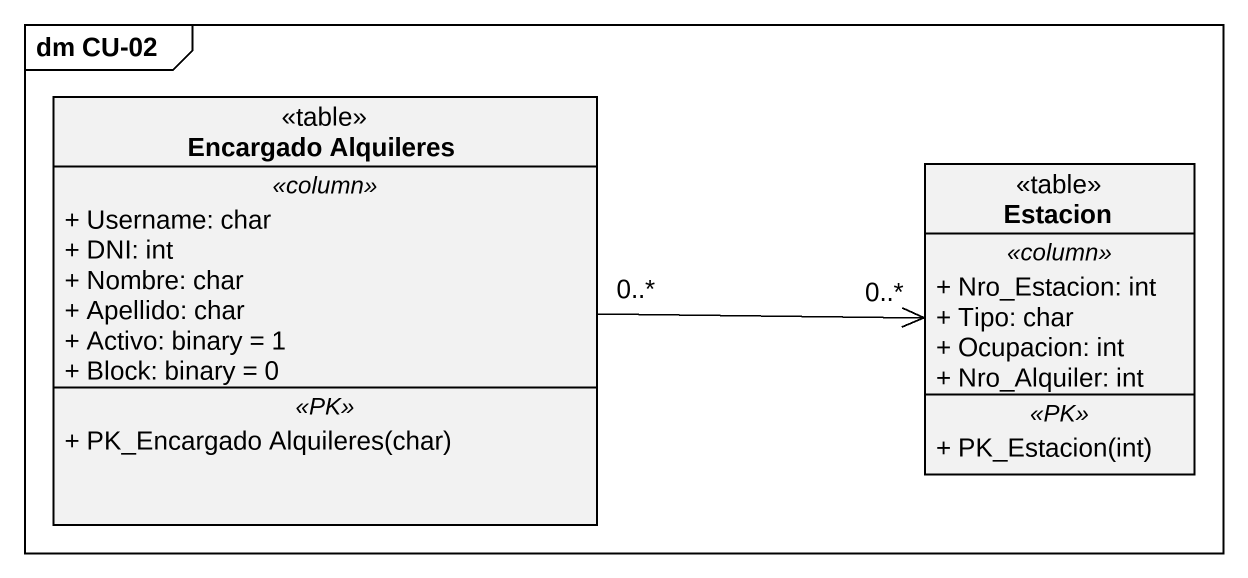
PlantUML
@startuml
mainframe dm CU-02
hide circle
hide empty members
skinparam classAttributeIconSize 0
class "Encargado Alquileres" as Encargado_Alquileres <<table>> {
  .. <<column>> ..
  + Username: char
  + DNI: int
  + Nombre: char
  + Apellido: char
  + Activo: binary = 1
  + Block: binary = 0
  .. <<PK>> ..
  + PK_Encargado Alquileres(char)
}
class Estacion <<table>> {
  .. <<column>> ..
  + Nro_Estacion: int
  + Tipo: char
  + Ocupacion: int
  + Nro_Alquiler: int
  .. <<PK>> ..
  + PK_Estacion(int)
}
Encargado_Alquileres "0..*" -right-> "0..*" Estacion
@enduml
